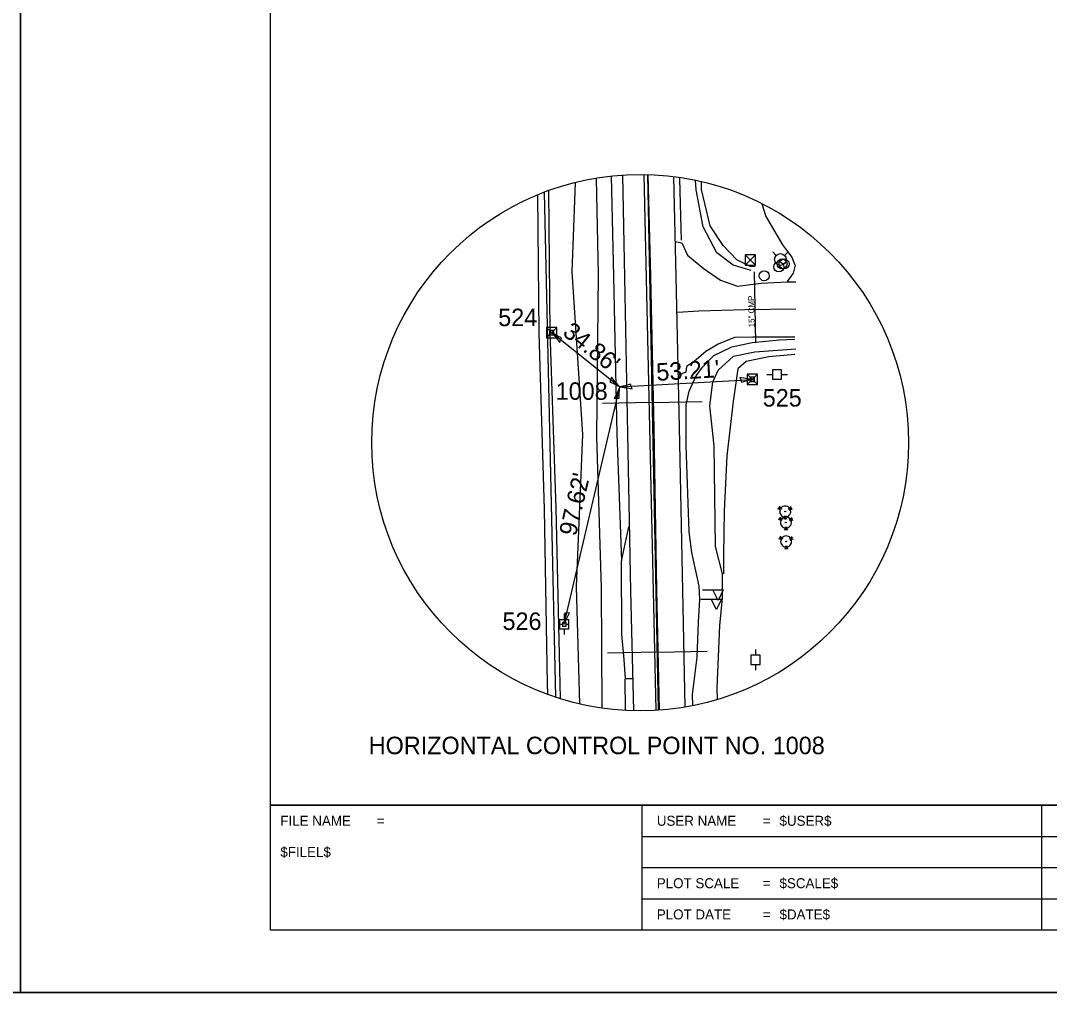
# Model space of a CAD drawing. Extents: x 524376 to 534576, y 1099059 to 1100159.
# Drawn here: x 527775.6 to 528187.5, y 1099059.3 to 1099448.6 of the extents above; entities that cross this region are included whole.
import ezdxf

# ---------------------------------------------------------------- set-up
doc = ezdxf.new("R2010")
doc.units = 0
for name, color, linetype in [('Alignment_EX_200 Centerline', 7, 'Continuous'), ('Design_EX_Roadway Profile', 7, 'Continuous'), ('Drainage_EX_Plan and Profile Notes', 7, 'Continuous'), ('ROW_EX ROW Line', 7, 'Continuous'), ('ROW_EX ROW Markers', 7, 'Continuous'), ('ROW_EX_County or Township Lines', 7, 'Continuous'), ('Sheets_50 Reference Boundary', 7, 'Continuous'), ('Sheets_General Details', 7, 'Continuous'), ('Sheets_Printer Plotting Border', 7, 'Continuous'), ('Topo_Culverts', 7, 'Continuous'), ('Topo_Ditch Line', 7, 'Continuous'), ('Topo_Entrances', 7, 'Continuous'), ('Topo_EOP', 7, 'Continuous'), ('Topo_Fence', 7, 'Continuous'), ('Topo_Mailbox', 7, 'Continuous'), ('Topo_Point Numbers', 7, 'Continuous'), ('Topo_Shoulder', 7, 'Continuous'), ('Topo_Utilities', 7, 'Continuous'), ('Topo_Vegetation', 7, 'Continuous'), ('Topo_Vegetation Line', 7, 'Continuous')]:
    doc.layers.add(name, color=color, linetype=linetype)

msp = doc.modelspace()

# ---------------------------------------------------------------- linework, layer by layer
at = {"layer": 'Alignment_EX_200 Centerline'}
for p, q in [((528031.01, 1099172.47), (528026.68, 1099386.81)), ((528028.52, 1099295.55), (528008.53, 1099295.15)), ((528028.52, 1099295.55), (528048.52, 1099295.95)), ((528030.54, 1099195.57), (528010.54, 1099195.17)), ((528030.54, 1099195.57), (528050.54, 1099195.97))]:
    msp.add_line(p, q, dxfattribs=at)
at = {"layer": 'Design_EX_Roadway Profile'}
for points in [[(528026.78, 1099386.8), (528027.79, 1099346.03), (528029.12, 1099285.2), (528030.26, 1099220.63), (528031.25, 1099172.49)], [(528085.93, 1099332.96), (528065.55, 1099332.72), (528047.17, 1099332.19), (528038.57, 1099331.59)]]:
    msp.add_lwpolyline(points, dxfattribs=at)
at = {"layer": 'ROW_EX ROW Line'}
msp.add_line((527985.29, 1099379.71), (527989.76, 1099177.63), dxfattribs=at)
at = {"layer": 'ROW_EX ROW Markers'}
for p, q in [((528065.69, 1099354.72), (528069.86, 1099350.55)), ((528065.69, 1099350.55), (528069.86, 1099354.72)), ((528065.69, 1099354.72), (528069.86, 1099350.55)), ((528065.69, 1099350.55), (528069.86, 1099354.72)), ((527986.16, 1099325.66), (527990.32, 1099321.5)), ((527986.16, 1099321.5), (527990.32, 1099325.66)), ((527986.16, 1099325.66), (527990.32, 1099321.5)), ((527986.16, 1099321.5), (527990.32, 1099325.66)), ((527986.16, 1099325.66), (527990.32, 1099321.5)), ((527986.16, 1099321.5), (527990.32, 1099325.66)), ((527986.16, 1099325.66), (527990.32, 1099321.5)), ((527986.16, 1099321.5), (527990.32, 1099325.66)), ((527987.41, 1099324.41), (527989.07, 1099322.75)), ((527987.41, 1099322.75), (527989.07, 1099324.41)), ((528066.5, 1099306.96), (528070.67, 1099302.79)), ((528066.5, 1099302.79), (528070.67, 1099306.96)), ((528066.5, 1099306.96), (528070.67, 1099302.79)), ((528066.5, 1099302.79), (528070.67, 1099306.96)), ((528066.5, 1099306.96), (528070.67, 1099302.79)), ((528066.5, 1099302.79), (528070.67, 1099306.96)), ((528066.5, 1099306.96), (528070.67, 1099302.79)), ((528066.5, 1099302.79), (528070.67, 1099306.96)), ((528067.75, 1099305.71), (528069.42, 1099304.04)), ((528067.75, 1099304.04), (528069.42, 1099305.71))]:
    msp.add_line(p, q, dxfattribs=at)
for points in [[(528065.69, 1099354.72), (528065.69, 1099350.55), (528069.86, 1099350.55), (528069.86, 1099354.72)], [(528065.69, 1099354.72), (528065.69, 1099350.55), (528069.86, 1099350.55), (528069.86, 1099354.72)], [(527986.16, 1099325.66), (527986.16, 1099321.5), (527990.32, 1099321.5), (527990.32, 1099325.66)], [(527986.16, 1099325.66), (527986.16, 1099321.5), (527990.32, 1099321.5), (527990.32, 1099325.66)], [(527986.16, 1099325.66), (527986.16, 1099321.5), (527990.32, 1099321.5), (527990.32, 1099325.66)], [(527986.16, 1099325.66), (527986.16, 1099321.5), (527990.32, 1099321.5), (527990.32, 1099325.66)], [(527987.41, 1099324.41), (527987.41, 1099322.75), (527989.07, 1099322.75), (527989.07, 1099324.41)], [(528066.5, 1099306.96), (528066.5, 1099302.79), (528070.67, 1099302.79), (528070.67, 1099306.96)], [(528066.5, 1099306.96), (528066.5, 1099302.79), (528070.67, 1099302.79), (528070.67, 1099306.96)], [(528066.5, 1099306.96), (528066.5, 1099302.79), (528070.67, 1099302.79), (528070.67, 1099306.96)], [(528066.5, 1099306.96), (528066.5, 1099302.79), (528070.67, 1099302.79), (528070.67, 1099306.96)], [(528067.75, 1099305.71), (528067.75, 1099304.04), (528069.42, 1099304.04), (528069.42, 1099305.71)]]:
    msp.add_lwpolyline(points, close=True, dxfattribs=at)
at = {"layer": 'ROW_EX_County or Township Lines'}
msp.add_lwpolyline([(528025.14, 1099386.89), (528029.88, 1099172.42)], dxfattribs=at)
at = {"layer": 'Sheets_50 Reference Boundary'}
msp.add_lwpolyline([(527875.62, 1100134.3), (529450.62, 1100134.3), (529450.62, 1099134.31), (527875.62, 1099134.31)], close=True, dxfattribs=at)
at = {"layer": 'Sheets_General Details'}
for p, q in [((527775.62, 1099059.31), (527775.62, 1100159.31)), ((527775.62, 1100159.31), (527775.62, 1099059.31)), ((527988.24, 1099323.58), (528015.47, 1099301.82)), ((528015.47, 1099301.82), (528068.59, 1099304.87)), ((527993.26, 1099206.76), (528015.47, 1099301.82)), ((527875.62, 1099134.31), (529450.62, 1099134.31)), ((528024.33, 1099134.31), (528024.33, 1099084.31)), ((528184.33, 1099134.31), (528184.33, 1099084.31)), ((528024.33, 1099121.81), (528484.33, 1099121.81)), ((528024.33, 1099109.31), (528484.33, 1099109.31)), ((528024.33, 1099096.81), (528484.33, 1099096.81)), ((527775.62, 1099059.31), (526075.62, 1099059.31)), ((529475.62, 1099059.31), (527775.62, 1099059.31))]:
    msp.add_line(p, q, dxfattribs=at)
for points in [[(527875.62, 1100134.31), (529450.62, 1100134.31), (529450.62, 1099084.31), (527875.62, 1099084.31)], [(527991.49, 1099319.64), (527991.77, 1099320.65), (527992.23, 1099321.47), (527990.46, 1099322.36), (527988.24, 1099323.58), (527990.02, 1099321.54)], [(528012.22, 1099305.76), (528011.93, 1099304.75), (528011.48, 1099303.93), (528013.24, 1099303.04), (528015.47, 1099301.82), (528013.69, 1099303.86)], [(528063.54, 1099305.63), (528064, 1099304.69), (528064.21, 1099303.78), (528066.12, 1099304.3), (528068.59, 1099304.87), (528065.9, 1099305.2)], [(528013.31, 1099297.19), (528014.34, 1099297.37), (528015.27, 1099297.31), (528015.32, 1099299.28), (528015.47, 1099301.82), (528014.39, 1099299.33)], [(528020.52, 1099301.06), (528020.06, 1099302), (528019.85, 1099302.91), (528017.94, 1099302.39), (528015.47, 1099301.82), (528018.16, 1099301.49)], [(527995.42, 1099211.39), (527994.39, 1099211.21), (527993.46, 1099211.27), (527993.41, 1099209.3), (527993.26, 1099206.76), (527994.34, 1099209.25)]]:
    msp.add_lwpolyline(points, close=True, dxfattribs=at)
msp.add_circle((528023.68, 1099279.53), 107.44, dxfattribs=at)
at = {"layer": 'Sheets_Printer Plotting Border'}
for points in [[(526075.62, 1099059.31), (527775.62, 1099059.31), (527775.62, 1100159.31), (526075.62, 1100159.31)], [(527775.62, 1099059.31), (529475.62, 1099059.31), (529475.62, 1100159.31), (527775.62, 1100159.31)]]:
    msp.add_lwpolyline(points, close=True, dxfattribs=at)
at = {"layer": 'Topo_Culverts'}
msp.add_line((528069.34, 1099347.99), (528069.87, 1099319.48), dxfattribs=at)
at = {"layer": 'Topo_Ditch Line'}
for points in [[(527997.63, 1099383.62), (527996.37, 1099347.91), (528000.59, 1099282.78), (527997.99, 1099221.83), (527999.35, 1099174.97)], [(528006.04, 1099385.36), (528006.79, 1099346.67), (528006.14, 1099281.99), (528008.11, 1099221.34), (528008.29, 1099173.34)], [(528068.04, 1099348.45), (528060.84, 1099350.61), (528054.4, 1099355.49), (528048.88, 1099365.99), (528046.06, 1099380.8), (528045.79, 1099384.65)], [(528069.71, 1099350.02), (528067.71, 1099350.11), (528062.33, 1099352.79), (528056.84, 1099358.44), (528051.67, 1099366.37), (528048.27, 1099380.87), (528048.17, 1099384.04)], [(528054.69, 1099176.76), (528054.52, 1099181.16), (528055.57, 1099206.24), (528056.57, 1099217.2), (528056.62, 1099227.01), (528053.85, 1099237.87), (528053.26, 1099278.25), (528051.61, 1099294.31), (528052.82, 1099303.68), (528054.91, 1099308.52), (528060.98, 1099314.1), (528069.6, 1099315.94), (528085.97, 1099317.13)], [(528085.61, 1099314.88), (528075.16, 1099313.83), (528066.13, 1099312.06), (528062.74, 1099309.1), (528060.93, 1099295.97), (528058.38, 1099274.18), (528057.25, 1099252.02), (528057.08, 1099234.78), (528057.01, 1099226.94)]]:
    msp.add_lwpolyline(points, dxfattribs=at)
at = {"layer": 'Topo_Entrances'}
msp.add_lwpolyline([(528082.71, 1099344.1), (528085.1, 1099347.37), (528085.79, 1099350.58), (528085.72, 1099350.65), (528084.4, 1099353.91), (528080.75, 1099358.77), (528073.93, 1099370.36), (528072.57, 1099375.03)], dxfattribs=at)
at = {"layer": 'Topo_EOP'}
for points in [[(528016.55, 1099386.59), (528017.34, 1099345.67), (528018.65, 1099283.24), (528019.78, 1099220), (528020.93, 1099172.23)], [(528037.07, 1099386.04), (528038, 1099345.91), (528039.31, 1099285.67), (528040.56, 1099220.32), (528041.54, 1099173.73)], [(528037.67, 1099360.09), (528040.36, 1099359.56), (528042.57, 1099354.64), (528048.83, 1099349.41), (528055.82, 1099344.61), (528062.64, 1099342.17), (528072.08, 1099343.39), (528082.48, 1099343.87), (528085.99, 1099343.88)], [(528085.61, 1099321.82), (528068.71, 1099321.81), (528061.48, 1099321.57), (528054.95, 1099319.01), (528049.95, 1099316.07), (528045.32, 1099311.95), (528042.21, 1099309.99), (528041.89, 1099307.73), (528039.03, 1099306.48)]]:
    msp.add_lwpolyline(points, dxfattribs=at)
at = {"layer": 'Topo_Fence'}
msp.add_lwpolyline([(527987, 1099380.37), (527987.48, 1099323.77), (527989.92, 1099253.3), (527991.45, 1099182.87), (527991.58, 1099177.05)], dxfattribs=at)
at = {"layer": 'Topo_Mailbox'}
for p, q in [((528048.62, 1099220.52), (528056.95, 1099220.52)), ((528054.87, 1099216.35), (528052.79, 1099220.52)), ((528056.95, 1099220.52), (528054.87, 1099216.35)), ((528047.94, 1099216.87), (528056.27, 1099216.87)), ((528054.19, 1099212.71), (528052.1, 1099216.87)), ((528056.27, 1099216.87), (528054.19, 1099212.71))]:
    msp.add_line(p, q, dxfattribs=at)
at = {"layer": 'Topo_Shoulder'}
for points in [[(528012.02, 1099386.31), (528012.99, 1099346.08), (528014.36, 1099283), (528016.13, 1099232.2)], [(528040.16, 1099360.64), (528040.09, 1099365.46), (528039.56, 1099385.2), (528039.56, 1099385.64)], [(528044.69, 1099174.23), (528044.6, 1099178.61), (528046.49, 1099193.55), (528047.02, 1099207.56), (528047.6, 1099216.69), (528047.31, 1099222.07), (528044.33, 1099235.58), (528043.29, 1099243.77), (528042.13, 1099278.21), (528042.11, 1099294.6), (528043.32, 1099300.16), (528046.11, 1099306.22), (528048.64, 1099309.69), (528053.12, 1099314.46), (528060.32, 1099317.83), (528068.54, 1099319.69), (528079.43, 1099320.7), (528085.59, 1099320.91)], [(528020.45, 1099184.85), (528017.79, 1099184.97), (528017.28, 1099192.71), (528016.26, 1099202.85), (528016.16, 1099232.02), (528019.19, 1099245.78)], [(528017.56, 1099184.78), (528017.7, 1099172.4)]]:
    msp.add_lwpolyline(points, dxfattribs=at)
at = {"layer": 'Topo_Utilities'}
for p, q in [((528078.14, 1099354.53), (528076.73, 1099355.94)), ((528081.45, 1099354.53), (528082.86, 1099355.94)), ((528074.33, 1099306.78), (528076.62, 1099306.78)), ((528080.3, 1099306.78), (528082.6, 1099306.78)), ((527993.26, 1099210.9), (527993.26, 1099208.6)), ((527991.61, 1099206.76), (527992.52, 1099206.76)), ((527994, 1099206.76), (527994.91, 1099206.76)), ((527993.26, 1099204.92), (527993.26, 1099202.63)), ((528069.82, 1099196.63), (528069.82, 1099194.33)), ((528069.82, 1099190.65), (528069.82, 1099188.36))]:
    msp.add_line(p, q, dxfattribs=at)
for points in [[(528076.62, 1099304.94), (528080.3, 1099304.94), (528080.3, 1099308.62), (528076.62, 1099308.62)], [(527991.42, 1099208.6), (527991.42, 1099204.92), (527995.1, 1099204.92), (527995.1, 1099208.6)], [(527992.52, 1099206.03), (527994, 1099206.03), (527994, 1099207.5), (527992.52, 1099207.5)], [(528067.97, 1099194.33), (528067.97, 1099190.65), (528071.65, 1099190.65), (528071.65, 1099194.33)]]:
    msp.add_lwpolyline(points, close=True, dxfattribs=at)
for centre, radius in [((528079.8, 1099352.87), 2.34), ((528079.19, 1099349.92), 2), ((528080.45, 1099351.11), 2), ((528081.29, 1099351.09), 2), ((528073.32, 1099346.36), 2)]:
    msp.add_circle(centre, radius, dxfattribs=at)
at = {"layer": 'Topo_Vegetation'}
for p, q in [((528080.1, 1099252.52), (528078.79, 1099253.02)), ((528080.22, 1099252.76), (528079.01, 1099253.46)), ((528080.39, 1099253.01), (528079.33, 1099253.91)), ((528083.04, 1099253.01), (528084.12, 1099253.91)), ((528083.22, 1099252.76), (528084.43, 1099253.47)), ((528083.35, 1099252.49), (528084.66, 1099252.97)), ((528080.39, 1099248.19), (528079.08, 1099248.69)), ((528080.51, 1099248.43), (528079.3, 1099249.13)), ((528080.68, 1099248.68), (528079.62, 1099249.57)), ((528081.42, 1099250.2), (528081.17, 1099248.81)), ((528081.72, 1099250.15), (528081.72, 1099248.77)), ((528082.02, 1099250.2), (528082.26, 1099248.81)), ((528083.33, 1099248.68), (528084.41, 1099249.58)), ((528083.51, 1099248.43), (528084.72, 1099249.13)), ((528083.63, 1099248.16), (528084.95, 1099248.64)), ((528081.71, 1099245.86), (528081.46, 1099244.48)), ((528082.01, 1099245.82), (528082.01, 1099244.44)), ((528082.31, 1099245.86), (528082.55, 1099244.48)), ((528080.49, 1099240.55), (528079.19, 1099241.05)), ((528080.61, 1099240.79), (528079.4, 1099241.49)), ((528080.79, 1099241.04), (528079.72, 1099241.93)), ((528083.44, 1099241.04), (528084.51, 1099241.94)), ((528083.61, 1099240.79), (528084.82, 1099241.49)), ((528083.74, 1099240.52), (528085.05, 1099241)), ((528081.81, 1099238.22), (528081.57, 1099236.84)), ((528082.11, 1099238.18), (528082.11, 1099236.8)), ((528082.41, 1099238.22), (528082.66, 1099236.84))]:
    msp.add_line(p, q, dxfattribs=at)
for centre in [(528081.72, 1099251.9), (528082.01, 1099247.57), (528082.11, 1099239.93)]:
    msp.add_circle(centre, 0.156, dxfattribs=at)
for centre, start, end in [((528081.72, 1099251.9), 161.1466, 257.6284), ((528081.72, 1099251.9), 42.2922, 138.1721), ((528081.72, 1099251.9), 281.4412, 18.0392), ((528082.01, 1099247.57), 161.1466, 257.6284), ((528082.01, 1099247.57), 42.2922, 138.1721), ((528082.01, 1099247.57), 281.4412, 18.0392), ((528082.11, 1099239.93), 161.1466, 257.6284), ((528082.11, 1099239.93), 42.2922, 138.1721), ((528082.11, 1099239.93), 281.4412, 18.0392)]:
    msp.add_arc(centre, 2.21, start, end, dxfattribs=at)
at = {"layer": 'Topo_Vegetation Line'}
msp.add_lwpolyline([(527982.59, 1099378.68), (527983.06, 1099323.37), (527985.24, 1099252.87), (527986.41, 1099182.72), (527986.57, 1099178.85)], dxfattribs=at)

# ---------------------------------------------------------------- texts
at = {"layer": 'Drainage_EX_Plan and Profile Notes'}
msp.add_text('15" CMP', height=2.4, rotation=91.0672, dxfattribs=at).set_placement((528069.5, 1099325.71))
at = {"layer": 'Sheets_General Details'}
for s, height, rotation, p in [("34.86'", 7, 321.3628, (527992.2, 1099322.91)), ("53.21'", 7, 3.2926, (528030.35, 1099304.27)), ("97.62'", 7, 76.8503, (527997.92, 1099241.78)), ('FILE NAME', 4, 360, (527879.62, 1099126.06)), ('=', 4, 360, (527918.24, 1099126.06)), ('USER NAME', 4, 360, (528030.33, 1099126.06)), ('=', 4, 360, (528072.72, 1099126.06)), ('$USER$', 4, 360, (528079.45, 1099126.06)), ('$FILEL$', 4, 360, (527879.62, 1099113.56)), ('PLOT SCALE', 4, 360, (528030.33, 1099101.06)), ('=', 4, 360, (528072.72, 1099101.06)), ('$SCALE$', 4, 360, (528079.45, 1099101.06)), ('PLOT DATE', 4, 360, (528030.33, 1099088.56)), ('=', 4, 360, (528072.72, 1099088.56)), ('$DATE$', 4, 360, (528079.45, 1099088.56))]:
    msp.add_text(s, height=height, rotation=rotation, dxfattribs=at).set_placement(p)
msp.add_text('HORIZONTAL CONTROL POINT NO. 1008', height=7, dxfattribs=at).set_placement((527915, 1099154.74))
at = {"layer": 'Topo_Point Numbers'}
for s, p in [('524', (527966.83, 1099326.18)), ('1008', (527989.83, 1099296.67)), ('525', (528072.73, 1099293.98)), ('526', (527968.56, 1099204.49))]:
    msp.add_text(s, height=7, dxfattribs=at).set_placement(p)

doc.saveas('drawing.dxf')
